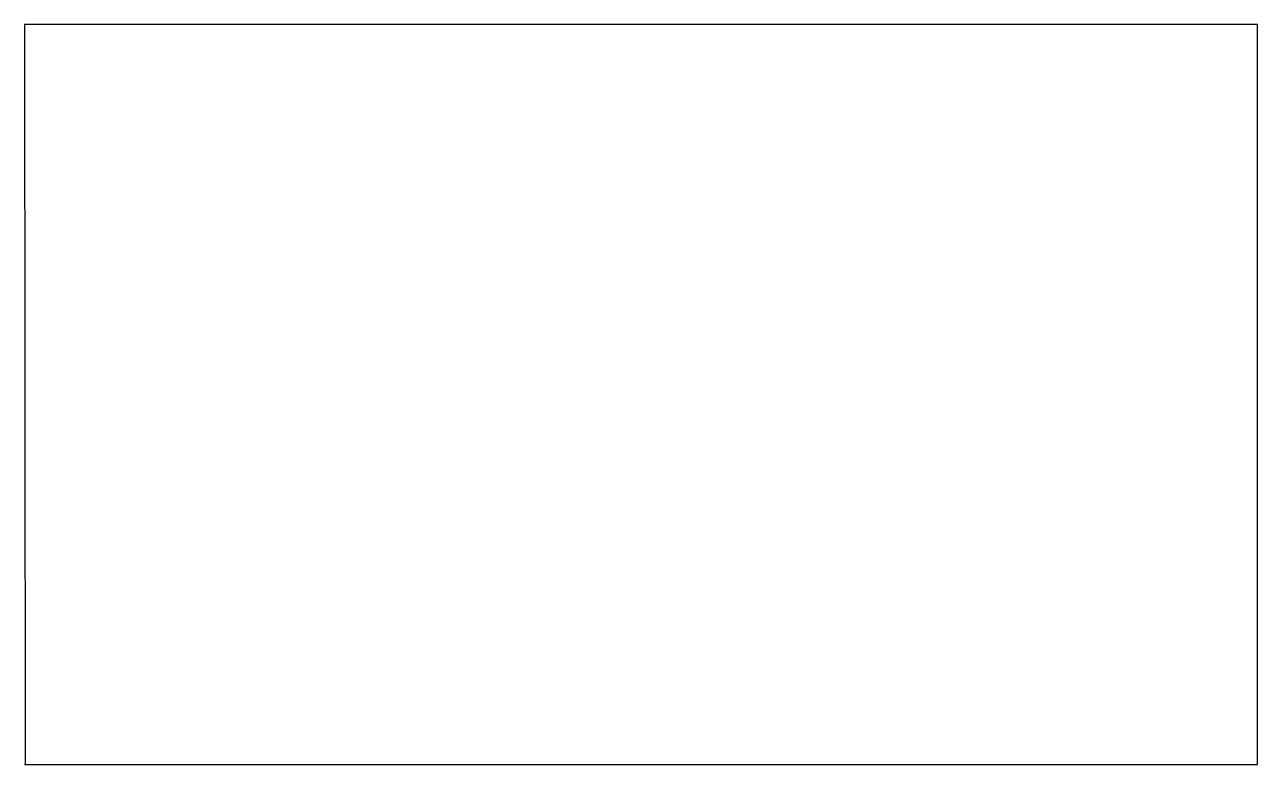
# Model space of a CAD drawing. Header units: millimetres. Extents: x 0 to 100, y 0 to 60.
import ezdxf

# ---------------------------------------------------------------- set-up
doc = ezdxf.new("R2010")
doc.units = ezdxf.units.MM
doc.layers.get('0').update_dxf_attribs({"linetype": 'CONTINUOUS'})

msp = doc.modelspace()

# ---------------------------------------------------------------- linework, layer by layer
for p, q in [((100, 60), (0, 60)), ((0, 60), (0.03, 0)), ((100, 0), (100, 60)), ((0, 0), (100, 0))]:
    msp.add_line(p, q)

doc.saveas('drawing.dxf')
